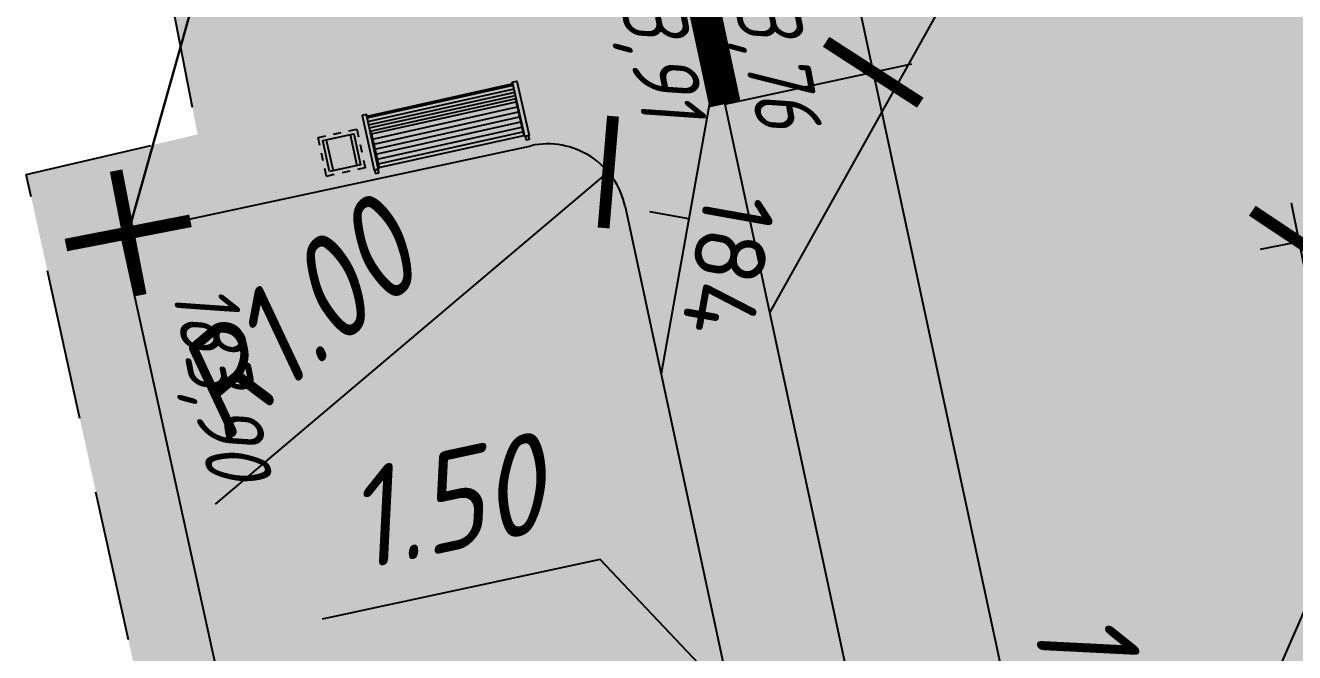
# Model space of a CAD drawing. Extents: x 8646 to 18206, y -17605 to -192.
# Drawn here: x 8959.56 to 8975.56, y -8915.61 to -8907.7 of the extents above; entities that cross this region are included whole.
import ezdxf
from ezdxf.enums import TextEntityAlignment as Align

# ---------------------------------------------------------------- set-up
doc = ezdxf.new("R2010")
doc.units = 0
doc.linetypes.add('DASHED', pattern=[0.75, 0.5, -0.25])
doc.linetypes.add('ШТРИХОВАЯ2', pattern=[9.524999999999999, 6.35, -3.175])
doc.layers.get('0').update_dxf_attribs({"linetype": 'CONTINUOUS'})
doc.layers.get('DEFPOINTS').update_dxf_attribs({"linetype": 'CONTINUOUS'})
for name, color, linetype in [('_ГП_ВЕРТИКАЛКА', 1, 'CONTINUOUS'), ('ДВ_ГП_П_БОРТ_БР100_30_15', 140, 'CONTINUOUS'), ('ДВ_ГП_П_БОРТ_ПОНИЖЕННЫЙ', 211, 'DASHED'), ('ДВ_ГП_П_ГАЗОН_РУЛОННЫЙ', 9, 'CONTINUOUS'), ('ДВ_ГП_П_ГРАНИЦА_РАБОТ', 230, 'ШТРИХОВАЯ2'), ('ДВ_ГП_П_МАФ', 20, 'CONTINUOUS'), ('ДВ_ГП_П_ОФР_РАЗМЕРЫ_ОСН', 242, 'CONTINUOUS'), ('ДВ_ПП_ДО_ТИП2_РЕМОНТ_ПОКРЫ', 31, 'CONTINUOUS'), ('ДВ_ПП_ДО_ТИП5_ЗАМЕНА_ПОКРЫ', 41, 'CONTINUOUS')]:
    doc.layers.add(name, color=color, linetype=linetype)
doc.styles.add('SMPLX_1_0', font='simplex8.shx', dxfattribs={"width": 0.8, "oblique": 15})
doc.styles.add('СПДС', font='isocpeur.ttf', dxfattribs={"width": 0.9, "oblique": 15})
doc.styles.add('ТВЕРЬУНИВЕРСАЛПРОЕКТ', font='isocpeur.ttf')
doc.dimstyles.new('ДЕЛОВОЙ_ВЕКТОР', dxfattribs={"dimtxt": 1.25, "dimasz": 1, "dimexe": 0.5, "dimexo": 0, "dimgap": 0.5, "dimtad": 1, "dimzin": 1, "dimtxsty": 'СПДС', "dimblk": 'ARCHTICK', "dimcen": 0, "dimdle": 0.5, "dimclrd": 256, "dimclre": 256, "dimclrt": 256, "dimazin": 3, "dimtfac": 1, "dimtmove": 0, "dimatfit": 3, "dimtolj": 1, "dimtzin": 9})
doc.dimstyles.new('ДЕЛОВОЙ_ВЕКТОР$4', dxfattribs={"dimtxt": 1.25, "dimasz": 1, "dimexe": 0.5, "dimexo": 0, "dimgap": 0.5, "dimtad": 1, "dimzin": 1, "dimtxsty": 'СПДС', "dimblk1": 'ARCHTICK', "dimsah": 1, "dimcen": 0, "dimdle": 0.5, "dimclrd": 256, "dimclre": 256, "dimclrt": 256, "dimazin": 3, "dimtfac": 1, "dimtmove": 0, "dimatfit": 3, "dimtolj": 1, "dimtzin": 9})
pattern_1 = [(47.17546193109541, (0, 0), (-13.92689932945037, 68.16082338724985), [0, -54.85116570907856, 0, -61.34669849041681, 0, -58.64022649819254]), (17.17546193109542, (0, 0), (45.8401421771883, 111.1257191687629), [0, -29.59076044831871, 0, -49.43822172463003, 0, -18.9453039455699]), (337.1754619310954, (-43.7547716857367, -7.459855127686065), (110.7450527353595, 19.08831757437521), [0, -18.04314661482847, 0, -64.95532781338251, 0, -84.80278908969383]), (327.1754619310954, (-43.7547716857367, -7.459855127686065), (101.6139100950147, 49.45343498632784), [0, -9.021573307414235, 0, -42.58182601099519, 0, -48.71649586003687])]

# ---------------------------------------------------------------- blocks, each defined once
blk = doc.blocks.new('_ARCHTICK')
at = {"color": 0, "linetype": 'BYBLOCK', "const_width": 0.15}
blk.add_lwpolyline([(-0.5, -0.5), (0.5, 0.5)], dxfattribs=at)
blk = doc.blocks.new('*D225')
at = {"layer": 'DEFPOINTS', "color": 0}
for p in [(8966.906882021802, -8909.55184990906), (8966.142984356493, -8910.19718730681)]:
    blk.add_point(p, dxfattribs=at)
at = {"layer": 'ДВ_ГП_П_ОФР_РАЗМЕРЫ_ОСН'}
blk.add_line((8961.953054177004, -8913.736821948443), (8966.906882021802, -8909.55184990906), dxfattribs=at)
at = {"layer": 'ДВ_ГП_П_ОФР_РАЗМЕРЫ_ОСН', "rotation": 40.19097710780031}
blk.add_blockref('_ARCHTICK', (8966.906882021802, -8909.55184990906), dxfattribs=at)
at = {"layer": 'ДВ_ГП_П_ОФР_РАЗМЕРЫ_ОСН', "insert": (8962.940065861623, -8911.43028845303), "char_height": 1.25, "attachment_point": 5, "rotation": 40.19097710780031, "style": 'СПДС'}
blk.add_mtext('\\A1;R1.00', dxfattribs=at)
blk = doc.blocks.new('*U388')
h = blk.add_hatch(color=67)
h.dxf.hatch_style = 1
h.paths.add_polyline_path([(-0.1846479537049524, 0.1720627612787347), (-0.2300756598972411, 0.1645150167092629), (-0.1645150167092629, -0.2300756598972411), (-0.1190873105169742, -0.2225279153277693)])
h.paths.add_polyline_path([(0.1645150167092629, 0.2300756598972411), (0.1190873105169742, 0.2225279153277693), (0.1846479537049524, -0.1720627612787347), (0.230075659897241, -0.1645150167092629)])
at = {"layer": 'ДВ_ГП_П_МАФ'}
h = blk.add_hatch(color=67, dxfattribs=at)
h.dxf.hatch_style = 1
h.paths.add_polyline_path([(-0.1190873105169742, -0.2225279153277693), (-0.1846479537049524, 0.1720627612787347), (0.1190873105169742, 0.2225279153277693), (0.1846479537049524, -0.1720627612787347)])
at = {"color": 1}
blk.add_lwpolyline([(-0.2300756598972411, 0.1645150167092629), (0.1645150167092629, 0.2300756598972411)], dxfattribs=at)
at = {"layer": 'ДВ_ГП_П_МАФ', "linetype": 'DASHED', "ltscale": 0.1}
blk.add_lwpolyline([(-0.2056437708865786, -0.2875945748715513), (-0.2875945748715513, 0.2056437708865786), (0.2056437708865786, 0.2875945748715513), (0.2875945748715513, -0.2056437708865786), (-0.2056437708865786, -0.2875945748715513)], dxfattribs=at)
at = {"layer": 'ДВ_ГП_П_МАФ'}
for points in [[(-0.1645150167092629, -0.2300756598972411), (-0.2300756598972411, 0.1645150167092629), (0.1645150167092629, 0.2300756598972411), (0.2300756598972411, -0.1645150167092629), (-0.1645150167092629, -0.2300756598972411)], [(-0.1846479537049524, 0.1720627612787347), (-0.1190873105169742, -0.2225279153277693)], [(0.1190873105169742, 0.2225279153277693), (0.1846479537049524, -0.1720627612787347)]]:
    blk.add_lwpolyline(points, dxfattribs=at)
blk = doc.blocks.new('*U387')
at = {"layer": 'ДВ_ГП_П_МАФ'}
h = blk.add_hatch(dxfattribs=at)
h.set_pattern_fill('AR-SAND', color=241, scale=1.420720205892006, angle=369.6754619310955)
h.set_pattern_definition(pattern_1)
h.paths.add_polyline_path([(-0.9936222890092055, -0.1235979182438115), (-0.9388971310461449, -0.1142676958585523), (-1.05735134385404, 0.5805094744630873), (-1.1120765018171, 0.571179252077828)])
h.paths.add_polyline_path([(-0.9806077934350893, -0.1671861558013867), (-0.9374038452713812, -0.1598202118865111), (-0.9449930092468524, -0.1153069966365317), (-0.9881969574105602, -0.1226729405514072)])
h.paths.add_polyline_path([(0.9784439610582634, 0.2126243487437704), (0.9237188030952028, 0.2032941263585112), (0.8052645902873081, 0.898071296680151), (0.8599897482503687, 0.9074015190654099)])
h.paths.add_polyline_path([(0.9730186294596181, 0.2116993710513662), (0.92981468129591, 0.2043334271364906), (0.9374038452713812, 0.1598202118865111), (0.9806077934350893, 0.1671861558013867)])
h = blk.add_hatch(dxfattribs=at)
h.set_pattern_fill('AR-SAND', color=241, scale=1.420720205892006, angle=369.6754619310955)
h.set_pattern_definition(pattern_1)
h.paths.add_polyline_path([(-0.9936222890092055, -0.1235979182438115), (-0.9388971310461449, -0.1142676958585523), (-1.05735134385404, 0.5805094744630873), (-1.1120765018171, 0.571179252077828)])
h.paths.add_polyline_path([(-0.9806077934350893, -0.1671861558013867), (-0.9374038452713812, -0.1598202118865111), (-0.9449930092468524, -0.1153069966365317), (-0.9881969574105602, -0.1226729405514072)])
h.paths.add_polyline_path([(0.9784439610582634, 0.2126243487437704), (0.9237188030952028, 0.2032941263585112), (0.8052645902873081, 0.898071296680151), (0.8599897482503687, 0.9074015190654099)])
h.paths.add_polyline_path([(0.9730186294596181, 0.2116993710513662), (0.92981468129591, 0.2043334271364906), (0.9374038452713812, 0.1598202118865111), (0.9806077934350893, 0.1671861558013867)])
h = blk.add_hatch(dxfattribs=at)
h.set_pattern_fill('AR-SAND', color=241, scale=1.420720205892006, angle=369.6754619310955)
h.set_pattern_definition(pattern_1)
h.paths.add_polyline_path([(-0.9936222890092055, -0.1235979182438115), (-0.9388971310461449, -0.1142676958585523), (-1.05735134385404, 0.5805094744630873), (-1.1120765018171, 0.571179252077828)])
h.paths.add_polyline_path([(-0.9806077934350893, -0.1671861558013867), (-0.9374038452713812, -0.1598202118865111), (-0.9449930092468524, -0.1153069966365317), (-0.9881969574105602, -0.1226729405514072)])
h.paths.add_polyline_path([(0.9784439610582634, 0.2126243487437704), (0.9237188030952028, 0.2032941263585112), (0.8052645902873081, 0.898071296680151), (0.8599897482503687, 0.9074015190654099)])
h.paths.add_polyline_path([(0.9730186294596181, 0.2116993710513662), (0.92981468129591, 0.2043334271364906), (0.9374038452713812, 0.1598202118865111), (0.9806077934350893, 0.1671861558013867)])
h = blk.add_hatch(color=241, dxfattribs=at)
h.dxf.hatch_style = 1
h.paths.add_polyline_path([(-0.9936222890092055, -0.1235979182438115), (-0.9388971310461449, -0.1142676958585523), (-1.05735134385404, 0.5805094744630873), (-1.1120765018171, 0.571179252077828)])
h.paths.add_polyline_path([(-1.017915305352095, 0.3492027223468763), (-1.008302574343149, 0.3508416197275595), (-0.9314816395879687, -0.0997411869576439), (-0.9410943705969141, -0.1013800843383272)])
h.paths.add_polyline_path([(-0.9806077934350893, -0.1671861558013867), (-0.9374038452713812, -0.1598202118865111), (-0.9449930092468524, -0.1153069966365317), (-0.9881969574105602, -0.1226729405514072)])
h.paths.add_polyline_path([(0.9784439610582634, 0.2126243487437704), (0.9237188030952028, 0.2032941263585112), (0.8052645902873081, 0.898071296680151), (0.8599897482503687, 0.9074015190654099)])
h.paths.add_polyline_path([(0.8447006287892531, 0.6667645445639399), (0.8350878977803077, 0.6651256471832565), (0.9119088325354882, 0.2145428404980531), (0.9215215635444337, 0.2161817378787363)])
h.paths.add_polyline_path([(0.9730186294596181, 0.2116993710513662), (0.92981468129591, 0.2043334271364906), (0.9374038452713812, 0.1598202118865111), (0.9806077934350893, 0.1671861558013867)])
h = blk.add_hatch(color=241, dxfattribs=at)
h.dxf.hatch_style = 1
h.paths.add_polyline_path([(-1.033195132962431, 0.5638292328760054), (-1.055330691791387, 0.568657612979938), (-1.049323696774604, 0.5334243958493232), (-1.030037023681926, 0.5453057698647363)])
h.paths.add_polyline_path([(0.788701679054904, 0.8702140657234578), (-1.032493544234956, 0.5597141590491648), (-1.030735810917602, 0.5494044119201849), (0.7904594123722584, 0.859904318594478)])
h.paths.add_polyline_path([(0.7904594123722585, 0.8599043185944779), (-1.030735810917602, 0.5494044119201849), (-1.030037023681926, 0.5453057698647363), (-1.032006263947279, 0.5440926378742452), (0.7934181662792226, 0.8553135921014532), (0.7911581996079339, 0.8558056765390294)])
h.paths.add_polyline_path([(0.8072852423499609, 0.8862194351970014), (0.7880000903274286, 0.8743291395502982), (0.791158199607934, 0.8558056765390293), (0.8132922373667443, 0.850986218066387)])
h = blk.add_hatch(dxfattribs=at)
h.set_pattern_fill('AR-SAND', color=23, scale=1.420720205892006, angle=369.6754619310955)
h.set_pattern_definition(pattern_1)
h.paths.add_polyline_path([(0.8024011872277002, 0.8568451287156976), (-1.040989284895756, 0.5425611012600007), (-0.9323298161359969, -0.0947663220878921), (0.9110606559874601, 0.2195177053678049)])
h = blk.add_hatch(color=23, dxfattribs=at)
h.dxf.hatch_style = 1
h.paths.add_polyline_path([(0.8024011872277004, 0.8568451287156977), (-1.040989284895756, 0.5425611012600007), (-0.9323298161359969, -0.0947663220878921), (0.9110606559874601, 0.2195177053678049)])
h = blk.add_hatch(dxfattribs=at)
h.set_pattern_fill('AR-SAND', color=23, scale=1.420720205892006, angle=369.6754619310955)
h.set_pattern_definition(pattern_1)
h.paths.add_polyline_path([(0.813292237366744, 0.8509862180663867), (-1.040371769263649, 0.5389391468074294), (-0.9323298161359969, -0.0947663220878921), (0.9110606559874601, 0.2195177053678049)])
for points in [[(-1.042687047434233, 0.4944980264124036), (0.8199288867071146, 0.812059848629467)], [(0.7887016790549037, 0.8702140657234578), (-1.032493544234956, 0.5597141590491648)], [(-1.032006263947296, 0.5440926378742422), (0.7934181662792403, 0.8553135921014563)], [(0.7904594123722584, 0.859904318594478), (-1.030735810917602, 0.5494044119201849)], [(0.8072852423499611, 0.8862194351970014), (0.7880000903274286, 0.8743291395502985), (0.7911581996079339, 0.8558056765390294), (0.813292237366744, 0.8509862180663867)], [(-1.035259800758763, 0.4509345151945044), (0.8273561333825754, 0.7684963374116239)], [(-1.028327243981867, 0.410272540695067), (0.8342886901594806, 0.7278343629121306)], [(-1.021394687204962, 0.3696105661955735), (0.8412212469363759, 0.6871723884126931)], [(-1.005337618482248, 0.3334510719848099), (0.8380528536412089, 0.6477350994405069)], [(-1.055330691791387, 0.568657612979938), (-1.033195132962431, 0.5638292328760054), (-1.030037023681926, 0.5453057698647363), (-1.049323696774604, 0.5334243958493232)], [(-0.9943336529138576, 0.268908799669668), (0.8490568192096087, 0.5831928271253087)], [(-0.9833296873454578, 0.2043665273544699), (0.8600607847779991, 0.5186505548101668)], [(-0.9723257217770581, 0.139824255039272), (0.8710647503463989, 0.454108282494969)], [(-0.9613217562086583, 0.075281982724074), (0.8820687159147985, 0.3895660101797709)], [(-0.9503177906402681, 0.010739710408932), (0.8930726814831889, 0.3250237378646289)], [(-0.9402923628404969, -0.0480630809218013), (0.90309810928296, 0.2662209465338957)], [(-0.9323298161359969, -0.0947663220878921), (0.9110606559874601, 0.2195177053678049)]]:
    blk.add_lwpolyline(points, dxfattribs=at)
for points in [[(0.9784439610582634, 0.2126243487437704), (0.9237188030952028, 0.2032941263585112), (0.8052645902873081, 0.898071296680151), (0.8599897482503687, 0.9074015190654099)], [(0.8447006287892531, 0.6667645445639399), (0.8350878977803077, 0.6651256471832565), (0.9119088325354882, 0.2145428404980531), (0.9215215635444337, 0.2161817378787363)], [(-0.9936222890092055, -0.1235979182438115), (-0.9388971310461449, -0.1142676958585523), (-1.05735134385404, 0.5805094744630873), (-1.1120765018171, 0.571179252077828)], [(-1.017915305352095, 0.3492027223468763), (-1.008302574343149, 0.3508416197275595), (-0.9314816395879687, -0.0997411869576439), (-0.9410943705969141, -0.1013800843383272)], [(0.9730186294596181, 0.2116993710513662), (0.92981468129591, 0.2043334271364906), (0.9374038452713812, 0.1598202118865111), (0.9806077934350893, 0.1671861558013867)], [(-0.9806077934350893, -0.1671861558013867), (-0.9374038452713812, -0.1598202118865111), (-0.9449930092468524, -0.1153069966365317), (-0.9881969574105602, -0.1226729405514072)]]:
    blk.add_lwpolyline(points, close=True, dxfattribs=at)
blk = doc.blocks.new('*D812')
at = {"layer": 'DEFPOINTS', "color": 0}
for p in [(8977.648719672206, -8910.023195631244), (8980.351347634984, -8923.493955377704), (8978.319511878712, -8923.90160099191)]:
    blk.add_point(p, dxfattribs=at)
at = {"layer": 'ДВ_ГП_П_ОФР_РАЗМЕРЫ_ОСН'}
for p, q in [((8977.648719672206, -8910.023195631244), (8975.126652987225, -8910.529195892188)), ((8975.518529269199, -8909.94061031674), (8978.41786652545, -8924.39183192062)), ((8980.351347634984, -8923.493955377704), (8977.82928095, -8923.999955638648))]:
    blk.add_line(p, q, dxfattribs=at)
for p, rotation in [((8975.616883915936, -8910.43084124545), 101.3445930871429), ((8978.319511878712, -8923.90160099191), 281.3445930871429)]:
    blk.add_blockref('_ARCHTICK', p, dxfattribs=dict(at, rotation=rotation))
at = {"layer": 'ДВ_ГП_П_ОФР_РАЗМЕРЫ_ОСН', "insert": (8978.071217486924, -8916.94492316352), "char_height": 1.25, "attachment_point": 5, "rotation": 281.34459308714287, "style": 'СПДС'}
blk.add_mtext('\\A1;13.74', dxfattribs=at)
blk = doc.blocks.new('*D861')
at = {"layer": 'DEFPOINTS', "color": 0}
for p in [(8968.377423373386, -8908.694761841154), (8973.838818362321, -8925.024984530777), (8971.969032247694, -8925.426353424402)]:
    blk.add_point(p, dxfattribs=at)
at = {"layer": 'ДВ_ГП_П_ОФР_РАЗМЕРЫ_ОСН'}
for p, q in [((8970.142269857168, -8907.804529291816), (8973.943757993165, -8925.513848186492)), ((8968.377423373386, -8908.694761841154), (8970.736073143727, -8908.188453316685)), ((8971.969032247694, -8925.426353424402), (8974.327682018036, -8924.920044899933))]:
    blk.add_line(p, q, dxfattribs=at)
for p, rotation in [((8970.247209488012, -8908.29339294753), 102.1152767675523), ((8973.838818362321, -8925.024984530777), 282.1152767675522)]:
    blk.add_blockref('_ARCHTICK', p, dxfattribs=dict(at, rotation=rotation))
at = {"layer": 'ДВ_ГП_П_ОФР_РАЗМЕРЫ_ОСН', "insert": (8973.142957150523, -8916.423074569753), "char_height": 1.25, "attachment_point": 5, "rotation": 282.11527676755225, "style": 'СПДС'}
blk.add_mtext('\\A1;17.11', dxfattribs=at)
blk = doc.blocks.new('*D862')
at = {"layer": 'DEFPOINTS', "color": 0}
for p in [(8966.951833793602, -8902.053620378108), (8970.247099402839, -8908.293416578445), (8968.377423373384, -8908.694761841152)]:
    blk.add_point(p, dxfattribs=at)
at = {"layer": 'ДВ_ГП_П_ОФР_РАЗМЕРЫ_ОСН'}
for p, q in [((8968.716570192215, -8901.163411459685), (8970.352039033683, -8908.78228023416)), ((8966.951833793602, -8902.053620378108), (8969.310373478773, -8901.547335484556)), ((8968.377423373384, -8908.694761841152), (8970.735963058552, -8908.1884769476))]:
    blk.add_line(p, q, dxfattribs=at)
for p, rotation in [((8968.82150982306, -8901.6522751154), 102.1152767675526), ((8970.247099402839, -8908.293416578445), 282.1152767675526)]:
    blk.add_blockref('_ARCHTICK', p, dxfattribs=dict(at, rotation=rotation))
at = {"layer": 'ДВ_ГП_П_ОФР_РАЗМЕРЫ_ОСН', "insert": (8970.634247838307, -8904.736731677523), "char_height": 1.25, "attachment_point": 5, "rotation": 282.11527676755264, "style": 'СПДС'}
blk.add_mtext('\\A1;6.79', dxfattribs=at)
blk = doc.blocks.new('*D944')
at = {"layer": 'DEFPOINTS', "color": 0}
for p in [(8970.173227810537, -8917.060557632776), (8968.706636843397, -8917.37537652531), (8968.706636843397, -8917.37537652531)]:
    blk.add_point(p, dxfattribs=at)
at = {"layer": 'ДВ_ГП_П_ОФР_РАЗМЕРЫ_ОСН'}
for p, q in [((8966.80530436395, -8914.435359169913), (8963.300214047415, -8915.18776299375)), ((8969.439932326966, -8917.217967079043), (8966.80530436395, -8914.435359169913)), ((8970.173227810537, -8917.060557632776), (8970.068288179693, -8916.571693977061)), ((8968.706636843397, -8917.37537652531), (8968.601697212553, -8916.886512869594)), ((8970.66209146625, -8916.955618001932), (8968.217773187684, -8917.480316156154))]:
    blk.add_line(p, q, dxfattribs=at)
for p, rotation in [((8970.173227810537, -8917.060557632776), 12.11527676754567), ((8968.706636843397, -8917.37537652531), 192.1152767675457)]:
    blk.add_blockref('_ARCHTICK', p, dxfattribs=dict(at, rotation=rotation))
at = {"layer": 'ДВ_ГП_П_ОФР_РАЗМЕРЫ_ОСН', "insert": (8964.81664503628, -8913.711617856476), "char_height": 1.25, "attachment_point": 5, "rotation": 12.11527676754566, "style": 'СПДС'}
blk.add_mtext('\\A1;1.50', dxfattribs=at)
blk = doc.blocks.new('M_POINT_06')
at = {"const_width": 0.2}
for points in [[(0, 1), (0, -1)], [(-1, 0), (1, 0)]]:
    blk.add_lwpolyline(points, dxfattribs=at)
at = {"color": 0, "linetype": 'BYBLOCK'}
blk.add_point((0, 0), dxfattribs=at)
at = {"color": 0, "linetype": 'BYBLOCK', "style": 'SMPLX_1_0', "oblique": 15, "width": 0.8}
for tag, p in [('NORTH', (1, 3.5)), ('EAST', (1, 2)), ('ELEVATION', (1, 0.5)), ('DESCRIPTION', (1, -1))]:
    blk.add_attdef(tag, p, '', height=1, dxfattribs=at)
for tag, p in [('Z', (-1, 2)), ('NUMBER', (-1, 0.5)), ('CODE1', (-1, -1)), ('CODE2', (-1, -2.5)), ('CODE3', (-1, -4))]:
    blk.add_attdef(tag, text='', height=1, dxfattribs=at).set_placement(p, align=Align.RIGHT)
blk = doc.blocks.new('M_POINT_04')
at = {"color": 0, "const_width": 0.2}
for points in [[(0, 1), (0, -1)], [(-1, 0), (1, 0)]]:
    blk.add_lwpolyline(points, dxfattribs=at)
at = {"color": 0, "linetype": 'BYBLOCK'}
blk.add_point((0, 0), dxfattribs=at)
at = {"color": 0, "linetype": 'BYBLOCK', "style": 'SMPLX_1_0', "oblique": 15, "width": 0.8}
for tag, p in [('NORTH', (0.9999999999999999, 3.5)), ('EAST', (1, 2)), ('ELEVATION', (1, 0.4999999999999999)), ('DESCRIPTION', (1, -1))]:
    blk.add_attdef(tag, p, '', height=1, dxfattribs=at)
for tag, p in [('Z', (-0.9999999999999998, 2)), ('NUMBER', (-0.9999999999999999, 0.5000000000000001)), ('CODE1', (-1, -0.9999999999999999)), ('CODE2', (-1, -2.5)), ('CODE3', (-0.9999999999999998, -4))]:
    blk.add_attdef(tag, text='', height=1, dxfattribs=at).set_placement(p, align=Align.RIGHT)
blk = doc.blocks.new('*U1106')
at = {"color": 0, "linetype": 'CONTINUOUS'}
blk.add_lwpolyline([(0, 0), (-0.0242804582122938, -0.4994101113804177)], dxfattribs=at)
at = {"color": 0, "linetype": 'CONTINUOUS', "style": 'ТВЕРЬУНИВЕРСАЛПРОЕКТ', "flags": 4}
blk.add_attdef('ГОРИЗОНТАЛЬ', (-0.4129134904979871, 0.1653014116505945), '', height=0.8999999999999989, rotation=357.2165697442455, dxfattribs=at)

msp = doc.modelspace()

# ---------------------------------------------------------------- hatches: boundary and pattern name
at = {"layer": 'ДВ_ГП_П_ГАЗОН_РУЛОННЫЙ'}
h = msp.add_hatch(color=256, dxfattribs=at)
h.dxf.hatch_style = 1
edge = h.paths.add_edge_path()
edge.add_arc((-116300.3808593974, 919442.4536245302), 936604.3449646322, 277.68368648986274, 277.6842830747062, ccw=False)
edge.add_line((8927.387862699677, -8752.410047701514), (8924.665748643634, -8757.034159042374))
edge.add_arc((8927.251050617871, -8758.556070243112), 3.000000000154401, 149.5156009076617, 162.3199063845557)
edge.add_line((8924.392749454062, -8757.644964070434), (8925.954885322488, -8765.073787978028))
edge.add_line((8925.954885322488, -8765.073787978028), (8927.19582026329, -8770.516707172967))
edge.add_line((8927.19582026329, -8770.516707172967), (8927.526226148568, -8770.47472422155))
edge.add_line((8927.526226148568, -8770.47472422155), (8928.516085729116, -8770.348947930843))
edge.add_line((8928.516085729116, -8770.348947930843), (8941.885651642086, -8767.571764256465))
edge.add_line((8941.885651642086, -8767.571764256465), (8941.732982341226, -8767.051640312438))
edge.add_line((8941.732982341226, -8767.051640312438), (8937.05256406503, -8751.106079549878))
h = msp.add_hatch(color=256, dxfattribs=at)
h.dxf.hatch_style = 1
edge = h.paths.add_edge_path()
edge.add_line((8970.505346621743, -8925.754706914915), (8967.120711667922, -8909.987308045122))
edge.add_arc((8966.142984356493, -8910.197187306809), 0.9999999999999369, 12.1152767674219, 102.1152767675457)
edge.add_line((8965.933105094804, -8909.219459995382), (8960.760409283768, -8910.329832555371))
edge.add_line((8960.760409283768, -8910.329832555371), (8964.45067509594, -8927.159548167641))
edge.add_line((8964.45067509594, -8927.159548167641), (8970.505346621743, -8925.754706914915))
at = {"layer": 'ДВ_ПП_ДО_ТИП2_РЕМОНТ_ПОКРЫ'}
h = msp.add_hatch(color=256, dxfattribs=at)
h.dxf.hatch_style = 1
edge = h.paths.add_edge_path()
edge.add_line((8978.644145547889, -8903.19032429879), (8978.433063014583, -8902.229721351983))
edge.add_line((8978.433063014583, -8902.229721351983), (8976.71017, -8894.38911))
edge.add_line((8976.71017, -8894.38911), (8974.837118315334, -8894.675811217227))
edge.add_arc((8974.73493581639, -8893.681045547879), 1.000000000001441, 191.9224611889242, 275.86486238116436, ccw=False)
edge.add_line((8973.756507742988, -8893.887633314178), (8971.183780310263, -8881.702842363058))
edge.add_line((8971.183780310263, -8881.702842363058), (8969.515618772326, -8882.082030690019))
edge.add_arc((8969.404791349549, -8881.594468096739), 0.5000000000053765, 190.8815134013723, 282.80624864608916, ccw=False)
edge.add_line((8968.913781512741, -8881.688857397838), (8968.819434225137, -8881.19806611374))
edge.add_arc((8969.310444061946, -8881.103676812649), 0.5000000000038816, 102.81107738630209, 190.8815134005142, ccw=False)
edge.add_line((8969.199575549048, -8880.61612356135), (8970.873936133734, -8880.235377729841))
edge.add_line((8970.873936133734, -8880.235377729841), (8969.640870235358, -8874.395408050366))
edge.add_line((8969.640870235358, -8874.395408050366), (8966.523233392674, -8875.060876086298))
edge.add_arc((8966.314483256649, -8874.082907078246), 1.000000000000702, 192.3521563098041, 282.0491170808507, ccw=False)
edge.add_line((8965.337632008417, -8874.296826780068), (8962.440751546064, -8861.068399143362))
edge.add_line((8962.440751546064, -8861.068399143362), (8961.622456392273, -8857.485813446487))
edge.add_line((8961.622456392273, -8857.485813446487), (8952.836889676344, -8858.90317589593))
edge.add_line((8952.836889676344, -8858.90317589593), (8951.214964136352, -8859.16483873801))
edge.add_line((8951.214964136352, -8859.16483873801), (8949.510359998168, -8859.439839995726))
edge.add_line((8949.510359998168, -8859.439839995726), (8950.459378964752, -8865.542483296738))
edge.add_line((8950.459378964752, -8865.542483296738), (8950.61304153087, -8866.530606677583))
edge.add_line((8950.61304153087, -8866.530606677583), (8951.583575718563, -8872.615937967586))
edge.add_line((8951.583575718563, -8872.615937967586), (8958.152611063553, -8871.413574069134))
edge.add_line((8958.152611063553, -8871.413574069134), (8959.009492899542, -8871.406636249463))
edge.add_arc((8957.822477765041, -8874.709724369503), 3.509899721969196, 48.320149444181425, 70.23332534906177, ccw=False)
edge.add_arc((8957.853626951182, -8874.208918541399), 3.130511027432856, 25.000149878862487, 42.64160134415448, ccw=False)
edge.add_line((8960.690830011901, -8872.885899990839), (8960.96482233089, -8874.162991385941))
edge.add_line((8960.96482233089, -8874.162991385941), (8962.736538562376, -8882.4165717239))
edge.add_line((8962.736538562376, -8882.4165717239), (8964.11146658999, -8888.82170519457))
edge.add_line((8964.11146658999, -8888.82170519457), (8966.951833793604, -8902.053620378108))
edge.add_line((8966.951833793604, -8902.053620378108), (8968.377423373384, -8908.694761841152))
edge.add_line((8968.377423373384, -8908.694761841152), (8971.969032247693, -8925.426353424402))
edge.add_line((8971.969032247693, -8925.426353424402), (8980.352569095225, -8923.493710201872))
edge.add_line((8980.352569095225, -8923.493710201872), (8977.648719672206, -8910.023195631245))
edge.add_arc((8978.629163688664, -8909.826397433644), 0.9999999999928404, 103.22522267490359, 191.3497884729403, ccw=False)
edge.add_line((8978.400384253033, -8908.852919149438), (8979.815370000002, -8908.520380000002))
edge.add_line((8979.815370000002, -8908.520380000002), (8978.644145547889, -8903.19032429879))
at = {"layer": 'ДВ_ПП_ДО_ТИП5_ЗАМЕНА_ПОКРЫ'}
h = msp.add_hatch(color=256, dxfattribs=at)
h.dxf.hatch_style = 1
edge = h.paths.add_edge_path()
edge.add_line((9016.488677068974, -8742.62169371712), (9018.87191848438, -8742.119585177556))
edge.add_line((9018.87191848438, -8742.119585177556), (9025.970231954674, -8740.62852697525))
edge.add_line((9025.970231954674, -8740.62852697525), (9038.494256545851, -8737.998499535552))
edge.add_line((9038.494256545851, -8737.998499535552), (9038.617009716145, -8738.582876864042))
edge.add_line((9038.617009716145, -8738.582876864042), (9041.443374492923, -8737.989176150753))
edge.add_line((9041.443374492923, -8737.989176150753), (9041.245549083302, -8737.008906922772))
edge.add_line((9041.245549083302, -8737.008906922772), (9039.390080124438, -8737.398663140164))
edge.add_line((9039.390080124438, -8737.398663140164), (9039.267177129383, -8736.813572557632))
edge.add_line((9039.267177129383, -8736.813572557632), (9024.786018250017, -8739.855456800924))
edge.add_line((9024.786018250017, -8739.855456800924), (9024.908921262195, -8740.440547379858))
edge.add_line((9024.908921262195, -8740.440547379858), (9019.764999999948, -8741.507999999874))
edge.add_line((9019.764999999948, -8741.507999999874), (9019.644355874754, -8740.935504578305))
edge.add_line((9019.644355874754, -8740.935504578305), (9004.994097018292, -8744.012909481975))
edge.add_line((9004.994097018292, -8744.012909481975), (9005.11699999995, -8744.597999999874))
edge.add_line((9005.11699999995, -8744.597999999874), (9000.037660206865, -8745.653058290227))
edge.add_line((9000.037660206865, -8745.653058290227), (8999.917150934183, -8745.079363167457))
edge.add_line((8999.917150934183, -8745.079363167457), (8985.32570491648, -8748.14441370879))
edge.add_line((8985.32570491648, -8748.14441370879), (8985.457899990794, -8748.77374001269))
edge.add_line((8985.457899990794, -8748.77374001269), (8980.35999999995, -8749.788999999873))
edge.add_line((8980.35999999995, -8749.788999999873), (8980.238989571515, -8749.212919114438))
edge.add_line((8980.238989571515, -8749.212919114438), (8965.700962709181, -8752.266748892976))
edge.add_line((8965.700962709181, -8752.266748892976), (8965.82599999995, -8752.861999999877))
edge.add_line((8965.82599999995, -8752.861999999877), (8960.71037679863, -8753.948707527688))
edge.add_line((8960.71037679863, -8753.948707527688), (8960.581521774906, -8753.342128726952))
edge.add_line((8960.581521774906, -8753.342128726952), (8941.082064058302, -8757.438146946497))
edge.add_line((8941.082064058302, -8757.438146946497), (8940.374671051495, -8754.076108523423))
edge.add_line((8940.374671051495, -8754.076108523423), (8941.92842406614, -8753.749730129948))
edge.add_line((8941.92842406614, -8753.749730129948), (8941.254022931418, -8750.539183878107))
edge.add_arc((-116300.3809021083, 919442.4538186744), 936604.3451627444, 277.6842830757075, 277.68454242455965, ccw=False)
edge.add_line((8937.052564065814, -8751.106079550183), (8941.732982341175, -8767.051640312311))
edge.add_line((8941.732982341175, -8767.051640312311), (8941.885651642086, -8767.571764256465))
edge.add_line((8941.885651642086, -8767.571764256465), (8943.359095209436, -8767.26569422794))
edge.add_line((8943.359095209436, -8767.26569422794), (8943.229202285907, -8766.823166363394))
edge.add_line((8943.229202285907, -8766.823166363394), (8940.792265022788, -8758.520846161158))
edge.add_line((8940.792265022788, -8758.520846161158), (8959.810670175179, -8754.525876366279))
edge.add_line((8959.810670175179, -8754.525876366279), (8966.885176431932, -8753.039819329953))
edge.add_line((8966.885176431932, -8753.039819329953), (8979.465919224114, -8750.397133185561))
edge.add_line((8979.465919224114, -8750.397133185561), (8986.509918659076, -8748.91748413748))
edge.add_line((8986.509918659076, -8748.91748413748), (8999.144080497892, -8746.263576873022))
edge.add_line((8999.144080497892, -8746.263576873022), (9006.178310745261, -8744.785979903449))
edge.add_line((9006.178310745261, -8744.785979903449), (9013.83050409704, -8743.178574961632))
edge.add_line((9013.83050409704, -8743.178574961632), (9015.664307982664, -8751.20456041233))
edge.add_line((9015.664307982664, -8751.20456041233), (9015.894013442068, -8752.209909288167))
edge.add_line((9015.894013442068, -8752.209909288167), (9018.532761445676, -8751.650297290349))
edge.add_line((9018.532761445676, -8751.650297290349), (9018.31585259381, -8750.692223319855))
edge.add_line((9018.31585259381, -8750.692223319855), (9016.488677068974, -8742.62169371712))
h = msp.add_hatch(color=256, dxfattribs=at)
h.dxf.hatch_style = 1
edge = h.paths.add_edge_path()
edge.add_arc((8966.142984356493, -8910.197187306809), 0.9999999999985403, 12.11527676742179, 102.1152767675456, ccw=False)
edge.add_line((8967.120711667922, -8909.987308045122), (8970.507201295573, -8925.763346955113))
edge.add_line((8970.507201295573, -8925.763346955113), (8971.969032247693, -8925.426353424402))
edge.add_line((8971.969032247693, -8925.426353424402), (8968.377423373384, -8908.694761841152))
edge.add_line((8968.377423373384, -8908.694761841152), (8966.951833793604, -8902.053620378108))
edge.add_line((8966.951833793604, -8902.053620378108), (8964.11146658999, -8888.82170519457))
edge.add_line((8964.11146658999, -8888.82170519457), (8962.736538562376, -8882.4165717239))
edge.add_line((8962.736538562376, -8882.4165717239), (8960.96482233089, -8874.162991385943))
edge.add_arc((8958.031640396606, -8874.792629171012), 2.999999999999559, 12.11527676756506, 72.11527676750588)
edge.add_line((8958.9529490467, -8871.937600209467), (8961.060068333541, -8881.753663305008))
edge.add_arc((8960.082341022113, -8881.963542566697), 1.000000000000319, -77.88472323247629, 12.11527676752371, ccw=False)
edge.add_line((8960.292220283802, -8882.941269878125), (8956.206904995879, -8883.818224982451))
edge.add_line((8956.206904995879, -8883.818224982451), (8957.42057689631, -8889.348694212184))
edge.add_line((8957.42057689631, -8889.348694212184), (8955.300376720481, -8889.814241157264))
edge.add_line((8955.300376720481, -8889.814241157264), (8958.331607409895, -8903.92202993866))
edge.add_line((8958.331607409895, -8903.92202993866), (8960.633430005799, -8903.455959990233))
edge.add_line((8960.633430005799, -8903.455959990233), (8961.728082956053, -8909.077351179458))
edge.add_line((8961.728082956053, -8909.077351179458), (8959.5666511124, -8909.581238959929))
edge.add_line((8959.5666511124, -8909.581238959929), (8963.473881405951, -8927.373730536658))
edge.add_line((8963.473881405951, -8927.373730536658), (8964.45067509594, -8927.159548167641))
edge.add_line((8964.45067509594, -8927.159548167641), (8960.760409283768, -8910.329832555371))
edge.add_line((8960.760409283768, -8910.329832555371), (8965.933105094804, -8909.219459995382))
edge = h.paths.add_edge_path(flags=16)
edge.add_line((8961.601711949419, -8903.202079267901), (8961.39183268773, -8902.224351956473))
edge.add_line((8961.39183268773, -8902.224351956473), (8959.095572050752, -8902.717268009346))
edge.add_line((8959.095572050752, -8902.717268009346), (8956.487187803674, -8890.577468109917))
edge.add_line((8956.487187803674, -8890.577468109917), (8961.691594911841, -8889.460288392602))
edge.add_arc((8961.901474173532, -8890.43801570403), 1.000000000000701, 12.115276767545708, 102.11527676762569, ccw=False)
edge.add_line((8962.879201484959, -8890.228136442342), (8965.275363564766, -8901.390711959213))
edge.add_arc((8964.297636253339, -8901.600591220904), 0.999999999998922, -77.88472323257798, 12.115276767647572, ccw=False)
edge.add_line((8964.507515515026, -8902.578318532333), (8961.601711949419, -8903.202079267901))

# ---------------------------------------------------------------- linework, layer by layer
at = {"layer": '_ГП_ВЕРТИКАЛКА'}
for p, q in [((8977.191504681334, -8896.579587374172), (8968.941952514913, -8911.317948127287)), ((8960.85254578291, -8910.318854106888), (8962.934371610396, -8902.916010112975)), ((8962.934371610396, -8902.916010112975), (8960.85254578291, -8910.318854106888))]:
    msp.add_line(p, q, dxfattribs=at)
for points in [[(8968.26975413736, -8908.19318225766), (8967.572310468635, -8912.09109132366)], [(8977.72253248046, -8910.415746301018), (8971.693874940434, -8924.209064871084)]]:
    msp.add_lwpolyline(points, dxfattribs=at)
at = {"layer": 'ДВ_ГП_П_БОРТ_БР100_30_15'}
for points in [[(8968.377423373384, -8908.694761841152), (8971.969032247693, -8925.426353424402)], [(8960.759493705662, -8910.330029093664), (8965.933105094804, -8909.219459995378)], [(8967.120711667932, -8909.98730804512), (8970.507201295573, -8925.763346955113)], [(8960.760409283768, -8910.329832555371), (8964.45067509594, -8927.159548167641)]]:
    msp.add_lwpolyline(points, dxfattribs=at)
msp.add_arc((8966.142984356493, -8910.19718730681), 1, 12.1152767676257, 102.1152767676257, dxfattribs=at)
at = {"layer": 'ДВ_ГП_П_БОРТ_ПОНИЖЕННЫЙ', "linetype": 'BYBLOCK', "ltscale": 2, "const_width": 0.4, "flags": 128}
msp.add_lwpolyline([(8966.951833793604, -8902.053620378108), (8968.377423373384, -8908.694761841152)], dxfattribs=at)
at = {"layer": 'ДВ_ГП_П_ГРАНИЦА_РАБОТ', "ltscale": 0.3, "flags": 128}
msp.add_lwpolyline([(9268.820214064319, -8923.046645439708), (9267.965836163576, -8923.816975350448), (9267.420382793665, -8921.33893121128), (9266.54810823545, -8921.530931470415), (9265.888, -8918.532), (9259.233680593934, -8919.996884111344), (9258.508695364239, -8916.701347773676), (9256.56100208735, -8917.129820917806), (9256.221006943642, -8915.584318577177), (9255.049000012343, -8915.841999997287), (9255.59092077395, -8918.306274361403), (9253.372509994813, -8918.776970000305), (9253.899051723696, -8921.170449700003), (9239.57507788324, -8924.32158128605), (9238.89317464728, -8921.221881175825), (9236.71035723288, -8921.70207935853), (9236.447661121056, -8920.507952171067), (9235.373349986266, -8920.744289986877), (9235.795481475125, -8922.663155879583), (9233.70292709128, -8923.123497116001), (9234.22539497055, -8925.498458357495), (9220.027501663259, -8928.621853755303), (9219.506340006716, -8926.252830011903), (9219.281000000807, -8924.725000005468), (9218.192772637107, -8924.885502914518), (9218.429383373516, -8926.48974977874), (9214.158257637257, -8927.429354930266), (9214.679419293803, -8929.798378704185), (9200.298834767127, -8932.961964343132), (9199.805056987492, -8930.717418460472), (9194.49431, -8931.88573), (9194.988087783611, -8934.130275900714), (9180.793086062196, -8937.253035157322), (9179.381550005106, -8931.454569996244), (9178.219779473253, -8931.755051698356), (9178.865692129277, -8934.076984282967), (9176.655430010162, -8934.563220006976), (9176.908922082745, -8935.715508697127), (9174.936568681906, -8936.149406872768), (9175.438494733708, -8938.430992026255), (9161.05332057177, -8941.595587334275), (9159.977, -8936.703), (9158.807660878325, -8936.973894985807), (9159.298609088411, -8939.06552723777), (9157.16, -8939.536), (9157.258806931937, -8939.985142682008), (9155.223, -8940.433), (9155.73608844264, -8942.76532557146), (9141.513471877193, -8945.894159825435), (9140.998, -8943.551), (9135.688793585658, -8944.718972622068), (9136.204265449995, -8947.062132450332), (9121.790950026782, -8950.23291857979), (9121.280689992982, -8947.913449995423), (9116.077, -8949.105), (9116.5774418775, -8951.379838557084), (9111.6721396527, -8952.458956297494), (9111.435, -8951.381), (9107.935, -8952.035), (9108.196473205673, -8953.223568281031), (9102.1982616657, -8954.54311526841), (9100.703289991625, -8947.361079991406), (9099.5271109653, -8947.598993682668), (9100.112057617634, -8950.6451674491), (9098.089999972992, -8951.090000005943), (9098.479966581512, -8952.862655564837), (9096.398170049133, -8953.320630115666), (9096.92243172446, -8955.70374545835), (9082.623669240395, -8958.849331003754), (9081.318780036507, -8952.861545947886), (9080.145749076815, -8953.114527146216), (9080.76458386314, -8955.98395921502), (9078.649999999854, -8956.440000000033), (9078.817323587757, -8957.200596179084), (9076.752180532058, -8957.654907135573), (9077.273849787896, -8960.02623810541), (9068.882519710221, -8961.872247312971), (9068.622469985046, -8960.690149998474), (9067.425850181164, -8960.9503801681), (9067.683683660825, -8962.135979241071), (9062.978414947136, -8963.17109164324), (9062.19767464217, -8959.622111758781), (9060.125037324138, -8960.078071352274), (9059.331736167485, -8957.239641163365), (9058.239950067184, -8957.506819988006), (9059.223307931761, -8961.525164067507), (9057.108335703604, -8961.990436933507), (9057.627050635561, -8964.348338657715), (9043.388991048914, -8967.480570181135), (9042.141541026094, -8961.810086720705), (9041.165924985504, -8962.012860011597), (9041.475596805287, -8964.549369680237), (9039.359, -8965.015), (9039.534977355266, -8965.814933286538), (9037.477333899657, -8966.267594372517), (9038.004750205999, -8968.665049653617), (9023.714687246314, -8971.80872145757), (9022.55517884958, -8966.839422320661), (9021.453404660682, -8967.114926569), (9021.934719263487, -8969.30281887155), (9019.439750861544, -8969.85168718889), (9016.357903301261, -8954.630782183427), (9014.737564488938, -8946.627122928756), (9019.970875130928, -8945.689605806785), (9019.385500000504, -8941.979145724967), (9018.45006609933, -8942.146110056374), (9017.28206236461, -8936.35609154265), (9012.819643158795, -8937.153088633975), (9012.45170666257, -8935.334719657221), (9021.634105566656, -8933.323784876273), (9020.57244059624, -8928.02867920583), (9020.572440596086, -8928.028679205061), (9021.527866789515, -8927.83711692458), (9021.905200040625, -8929.719084871791), (9023.357000000002, -8929.428), (9022.979666748895, -8927.546032052796), (9038.785366735026, -8924.377000310988), (9039.12, -8926.046), (9040.574, -8925.717), (9040.246562142165, -8924.083887754148), (9050.261, -8922.076000000001), (9047.419391235064, -8907.19306326398), (9048.314628053988, -8907.022146692727), (9047.911960130834, -8905.10665668122), (9047.02674258648, -8905.292744161701), (9046.598560014649, -8904.991280007325), (9044.910724564088, -8905.346091147772), (9040.568, -8884.611), (9019.85972914246, -8885.226254371706), (9019.856388427384, -8885.113850162172), (9019.597, -8883.873), (9018.439162836487, -8884.11503531592), (9017.987, -8881.952), (9014.995891002765, -8882.577264099236), (9015.70744225898, -8885.981149540698), (9012.637417554246, -8886.622910245063), (9011.117, -8878.844000000001), (9009.69591984369, -8878.994094243477), (9009.247389996033, -8879.041500015259), (9009.667, -8881.463), (9005.898119985435, -8887.402860024711), (9005.68245001025, -8888.528160026228), (9005.929, -8892.651), (9009.376318427763, -8909.47165974505), (9007.306540286543, -8909.9205213938), (9001.936831958534, -8911.089234120212), (9003.562939290241, -8918.143061011011), (8996.214396633828, -8919.835093010173), (8996.554, -8921.31), (8993.436001823175, -8922.01708988815), (8991.978323914938, -8922.362581238083), (8986.66, -8923.586000000001), (8986.320863248891, -8922.113119532545), (8963.473881405951, -8927.373730536658), (8959.5666511124, -8909.581238959929), (8961.728082956053, -8909.077351179458), (8960.633430005799, -8903.455959990233), (8958.331607409895, -8903.92202993866), (8955.300376720481, -8889.814241157264), (8957.42057689631, -8889.348694212184), (8956.206904995879, -8883.818224982451), (8954.143452502889, -8884.199116517912), (8952.853705034617, -8877.84169079639), (8953.971199987793, -8877.611670003356), (8953.361670003356, -8875.139409985655), (8952.32894982757, -8875.361648304697), (8952.046201527728, -8874.02520695056), (8945.065752745939, -8875.502046971025), (8944.699154557384, -8873.848189725439), (8941.770246653054, -8874.49741887447), (8941.553836936708, -8873.521116239694), (8940.086564393583, -8873.737525956038), (8938.818630059215, -8867.535535584417), (8933.588274200658, -8858.363292726313), (8908.272340979365, -8863.886679265946), (8890.21389255419, -8867.683323740795), (8868.223766411813, -8766.298574277398), (8880.504, -8765.823, 4.4137307367e-06), (8879.83020981583, -8758.826178784906, 4.4137307367e-06), (8877.44050677482, -8748.756996133374, 4.4137307367e-06), (8908.505155082341, -8741.670191887244, 4.4137307367e-06), (8911.146512918785, -8753.203326528292, 4.4137307367e-06), (8924.866827646445, -8752.750170634128, 4.4137307367e-06), (8941.254022931083, -8750.539183878034), (8941.928424066191, -8753.749730130074), (8940.374671051546, -8754.076108523548), (8941.082064058353, -8757.438146946624), (8960.581521774957, -8753.34212872708), (8960.710376798681, -8753.948707527816), (8965.826000000001, -8752.862000000005), (8965.700962709232, -8752.266748893104), (8980.238989571566, -8749.212919114563), (8980.36, -8749.789), (8985.457899990844, -8748.773740012817), (8985.325704916531, -8748.144413708915), (8999.917150934234, -8745.079363167582), (9000.037660206915, -8745.653058290352), (9005.117, -8744.598), (9004.994097018343, -8744.0129094821), (9019.644355874805, -8740.935504578432), (9019.765, -8741.508), (9024.908921262246, -8740.440547379985), (9024.786018250068, -8739.855456801051), (9039.267177129434, -8736.81357255776), (9039.39008012449, -8737.39866314029), (9041.245549083353, -8737.0089069229), (9046.841503282081, -8764.738113765916), (9054.558850652154, -8763.7816726713), (9096.27114945851, -8764.533641190781), (9111.205071783415, -8761.260301241438), (9143.347005624008, -8755.734360763829), (9143.713454664754, -8757.412497238076), (9142.176699389553, -8757.745561343027), (9143.023956860781, -8761.654801022909), (9144.566287848247, -8761.318007359221), (9145.264084685325, -8764.53763673937), (9141.237169988099, -8765.515149998475), (9142.661450148014, -8772.156043031098), (9146.75714374218, -8771.350930784021), (9148.824674821453, -8780.81909448228), (9147.37426488607, -8781.116802840943), (9148.229, -8785.281), (9149.731655026855, -8784.97256791417), (9149.856, -8785.542), (9156.51802542192, -8784.075122348706), (9156.264295631325, -8782.936261654519), (9164.88088, -8781.01655), (9163.363295138552, -8773.841255454772), (9163.534100006083, -8773.805129985692), (9167.5902, -8793.243), (9175.134881073118, -8791.565558003696), (9188.245440000002, -8788.650630000002), (9189.499, -8794.488), (9195.376866756187, -8793.276712027346), (9195.978, -8796.011), (9197.260370006408, -8795.721209997866), (9197.045851665556, -8794.800373793558), (9201.89111902219, -8793.706149327068), (9202.720970000304, -8797.601349986266), (9209.779139988404, -8796.070239997558), (9212.717302795061, -8810.175802061103), (9181.32038217626, -8806.416759451029), (9181.397260591037, -8804.411424031663), (9179.016242812491, -8804.12633340596), (9178.9369631582, -8806.131401096964), (9169.470698348516, -8805.029821277933), (9170.258453853536, -8803.077721523856), (9167.77898505523, -8802.775206089147), (9167.030350405148, -8804.705864331621), (9157.398288088396, -8803.552651470553, 0.4140074087064732), (9152.862361587808, -8806.932986475367), (9150.340854235841, -8824.182816390377), (9148.367725773462, -8823.84465189419), (9147.882936024922, -8827.159415553751), (9149.869662509003, -8827.409753156768), (9147.406830126678, -8844.261044496227, 0.4619091024861741), (9148.245933900025, -8845.553329319673), (9197.58246439522, -8851.825088911419), (9223.058077662892, -8852.22479097998), (9223.637192064127, -8847.917443188117), (9228.668821538453, -8848.593935830704), (9228.57, -8849.58957009648), (9236.774295272531, -8850.673561140064), (9236.905281803227, -8849.682176992128), (9242.839166440333, -8850.466190902143), (9243.115683634225, -8851.511416438647), (9244.79596289173, -8851.733423166306), (9244.561022050653, -8850.693690901231), (9259.011974077652, -8852.603021482297), (9258.80038674834, -8854.261160853064), (9260.575907561231, -8854.495523120286), (9261.567308250807, -8854.626384393017), (9261.173384918966, -8857.610734572974), (9260.201082875603, -8857.335182585928), (9259.967, -8859.109), (9258.685293332095, -8885.015823393054), (9268.182035380414, -8920.147341787693)], format="xyb", close=True, dxfattribs=at)

# ---------------------------------------------------------------- block references
at = {"layer": '_ГП_ВЕРТИКАЛКА', "xscale": 0.8, "yscale": 0.8, "zscale": 0.8, "rotation": 281.0000000000001}
for name, p, values in [('M_POINT_06', (8967.782770028689, -8905.891130026246), {'ELEVATION': '183,76'}), ('M_POINT_04', (8960.85254578291, -8910.318854106888), {'ELEVATION': '183,90'})]:
    msp.add_blockref(name, p, dxfattribs=at).add_auto_attribs(values)
at = {"layer": '_ГП_ВЕРТИКАЛКА'}
ref = msp.add_blockref('M_POINT_04', (8967.782770028689, -8905.891130026246), dxfattribs=dict(at, xscale=0.8, yscale=0.8, zscale=0.8, rotation=281.0000000000001))
ref.add_attrib('ELEVATION', '183,91', (8966.889180700608, -8906.600108174853), dxfattribs={"layer": '0', "color": 0, "linetype": 'BYBLOCK', "height": 0.8000000000000002, "rotation": 280.9999999999604, "style": 'SMPLX_1_0', "oblique": 15.00000000000003, "width": 0.7999999999999998})
at = {"layer": '_ГП_ВЕРТИКАЛКА', "linetype": 'CONTINUOUS', "rotation": 262.638981127328}
msp.add_blockref('*U1106', (8967.921032302998, -8910.14213679066), dxfattribs=at).add_auto_attribs({'ГОРИЗОНТАЛЬ': '184'})
at = {"layer": 'ДВ_ГП_П_МАФ', "color": 0}
for name, p, rotation in [('*U387', (8964.940971234513, -8909.354036341907), 2.879401164613482), ('*U388', (8963.544057325022, -8909.307726650855), 2.985568285112005)]:
    msp.add_blockref(name, p, dxfattribs=dict(at, rotation=rotation))

# ---------------------------------------------------------------- dimensions: what is measured, and where the dimension line sits
at = {"layer": 'ДВ_ГП_П_ОФР_РАЗМЕРЫ_ОСН'}
for p1, p2, distance, picture, middle in [((8966.951833793604, -8902.053620378108), (8968.377423373384, -8908.694761841152), 1.912267364940671, '*D862', (8970.634247838307, -8904.736731677523)), ((8968.377423373384, -8908.694761841152), (8971.969032247693, -8925.426353424402), 1.912379957860521, '*D861', (8973.142957150523, -8916.423074569753)), ((8977.648719672206, -8910.023195631245), (8980.351347634982, -8923.493955377702), -2.072325140329323, '*D812', (8978.071217486924, -8916.94492316352))]:
    dim = msp.add_aligned_dim(p1=p1, p2=p2, distance=distance, dimstyle='ДЕЛОВОЙ_ВЕКТОР', dxfattribs=at)
    dim.commit()
    dim.dimension.update_dxf_attribs({"geometry": picture, "text_midpoint": middle})
dim = msp.add_radius_dim(center=(8966.142984356493, -8910.19718730681), mpoint=(8966.906882021802, -8909.55184990906), dimstyle='ДЕЛОВОЙ_ВЕКТОР$4', override={"dimblk": 'ARCHTICK', "dimsah": 0, "dimtmove": 1, "dimtfillclr": 0}, dxfattribs=at)
dim.commit()
dim.dimension.update_dxf_attribs({"geometry": '*D225', "text_midpoint": (8963.666070434094, -8912.289673326502), "dimtype": 164})
dim = msp.add_linear_dim(base=(8968.706636843397, -8917.37537652531), p1=(8970.173227810537, -8917.060557632776), p2=(8968.706636843397, -8917.37537652531), angle=192.11527676754565, dimstyle='ДЕЛОВОЙ_ВЕКТОР', dxfattribs=at)
dim.commit()
dim.dimension.update_dxf_attribs({"geometry": '*D944', "text_midpoint": (8966.316440708237, -8914.540298800757), "dimtype": 161})

doc.saveas('drawing.dxf')
